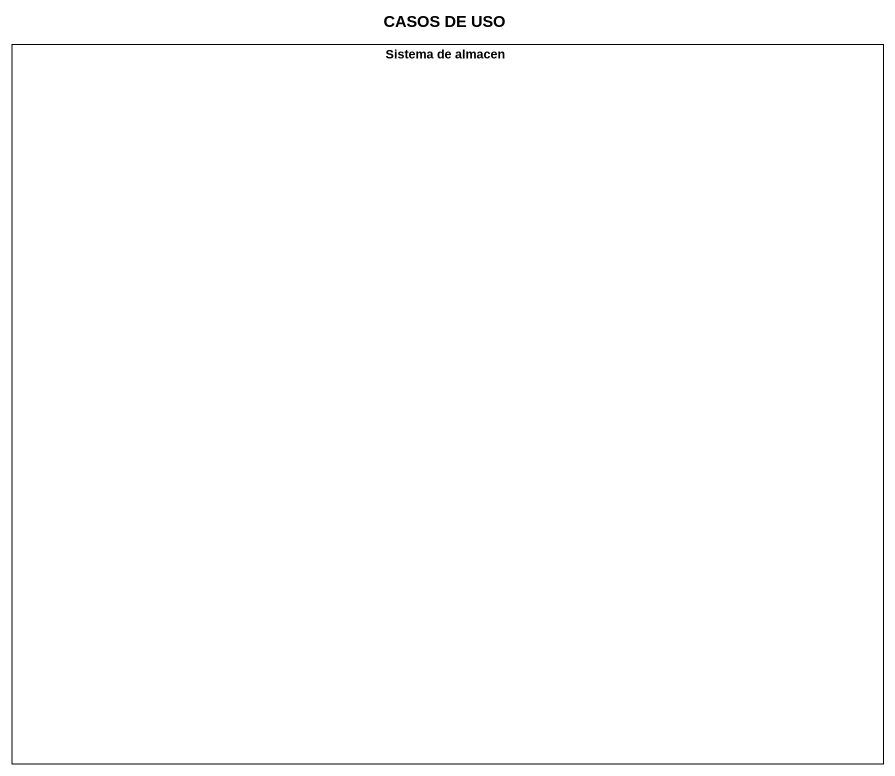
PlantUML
@startuml
title CASOS DE USO
rectangle "Sistema de almacen" as Sistema_de_almacen
@enduml
